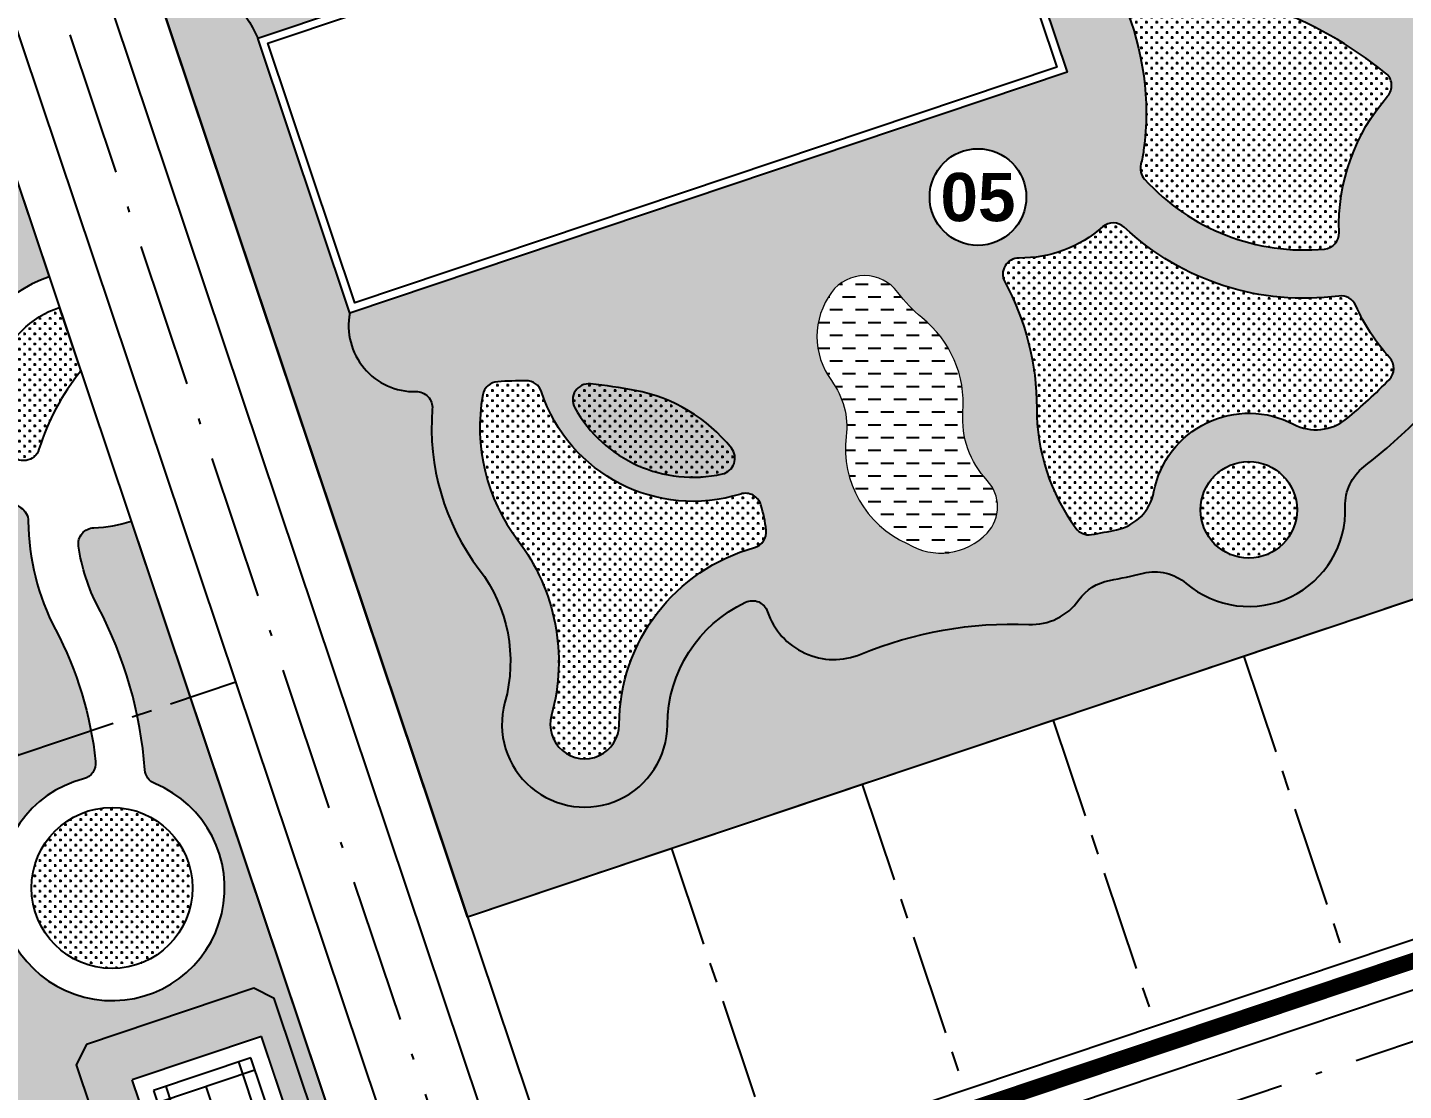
# Model space of a CAD drawing. Header units: metres. Extents: x 566631 to 571261, y 2062953 to 2068466.
# Drawn here: x 568308.9 to 568394.4, y 2066105.5 to 2066171.4 of the extents above; entities that cross this region are included whole.
import ezdxf
from ezdxf.enums import TextEntityAlignment as Align

# ---------------------------------------------------------------- set-up
doc = ezdxf.new("R2010")
doc.units = ezdxf.units.M
for name, pattern in [('ACAD_ISO10W100', [18.5, 12, -3, 0.5, -3]), ('CENTER', [2, 1.25, -0.25, 0.25, -0.25]), ('DOT', [0.25, 0, -0.25])]:
    doc.linetypes.add(name, pattern=pattern)
for name, color, linetype in [('1-sanTT-s', 96, 'CONTINUOUS'), ('bonen', 34, 'CONTINUOUS'), ('BoThamCo', 94, 'CONTINUOUS'), ('ChiaLo', 128, 'CENTER'), ('ghi_chu', 7, 'CONTINUOUS'), ('hacth sdd', 8, 'CONTINUOUS'), ('hatchViaHe+LogDg', 129, 'CONTINUOUS'), ('LogDg', 7, 'CONTINUOUS'), ('nha', 20, 'CONTINUOUS'), ('TimDg', 222, 'CONTINUOUS'), ('TTLL', 170, 'CONTINUOUS'), ('ViaHeS', 32, 'CONTINUOUS')]:
    doc.layers.add(name, color=color, linetype=linetype)
doc.layers.add('datMatNc', color=150, linetype='CONTINUOUS', lineweight=13)
doc.styles.add('ARIALB', font='VHARIALB.TTF', dxfattribs={"width": 0.75})
doc.styles.get("Standard").update_dxf_attribs({"font": 'VHARIALN.TTF'})
doc.linetypes.add('Thong tin', pattern='A,12.7,-5.08,["TTLL",Standard,S=2.54,R=0,X=-2.54,Y=-1.27],-9.08', length=26.86)
pattern_1 = [(0, (568315.8228123774, 2066116.215882798), (0.3175, 0.3175), [0.15875, -0.4762500000000001]), (90, (568315.9021873773, 2066116.136507798), (-0.3175, 0.3175), [0.15875, -0.4762500000000001])]
pattern_2 = [(0, (568298.8248246653, 2065948.283835178), (0.3175, 0.3175), [0.15875, -0.4762500000000001]), (90, (568298.9041996653, 2065948.204460178), (-0.3175, 0.3175), [0.15875, -0.4762500000000001])]

# ---------------------------------------------------------------- blocks, each defined once
blk = doc.blocks.new('nhatre')
at = {"color": 240}
blk.add_wipeout([(0, 3.2585489861958195e-11), (-5.72682454592454, 17.06468518970329), (-29.148342501028296, 9.204538785240878), (-30.13095585487346, 10.165649043141187), (-31.679726466635415, 11.208089421734577), (-33.43674096614461, 11.91259333731022), (-35.86016841100849, 12.248005630702231), (-37.12036549889389, 12.158564450794636), (-38.698956537384554, 11.784369883453422), (-39.607023512558214, 11.423175312895332), (-41.3168657860526, 10.384956505743425), (-42.72197435360165, 9.028776057731207), (-43.640983070902294, 7.692526915817027), (-44.26104730749153, 6.331743787384312), (-44.52949280790493, 5.4362482580925615), (-44.75978875986312, 3.9654140881641027), (-50.2846136521548, 2.111309986135737), (-44.55778910595586, -14.95337520353496)], dxfattribs=at).dxf.layer = 'nha'
at = {"layer": 'nha', "color": 240, "linetype": 'Continuous'}
blk.add_lwpolyline([(-5.726824545999989, 17.06468518963084), (0, 0), (-44.5577891060384, -14.95337520353496), (-50.2846136521548, 2.111309986095876), (-44.75978875986766, 3.965414087986574, -0.6661001627274635), (-29.1483425013721, 9.20453878538683), (-5.726824545999989, 17.06468518963084)], format="xyb", close=True, dxfattribs=at)
at = {"layer": 'nha', "color": 10, "ltscale": 3}
blk.add_lwpolyline([(-6.041765119414777, 16.43158769677393), (-0.6330974926240742, 0.3149405734147877), (-44.24284853262361, -14.32027771067806), (-49.65151615953073, 1.796369412681088), (-44.27830800216179, 3.599591682897881, -0.6947976124291555), (-29.31166633975226, 8.622323124203831)], format="xyb", close=True, dxfattribs=at)
blk = doc.blocks.new('dsl')
at = {"color": 158, "linetype": 'DOT'}
blk.add_wipeout([(0, 1.5), (0.33644860936327353, 1.4617805352900177), (0.7271365341730276, 1.3119727361482205), (1.0179708990035576, 1.1016965319868746), (1.2342348857782783, 0.8524460373446345), (1.3543988210148825, 0.6446734317579512), (1.4417184349149323, 0.4140627419110956), (1.5, 0), (1.4408082852605588, -0.41721874987695173), (1.3263853264506624, -0.7005012247245759), (1.1508682344574481, -0.9620303045958281), (0.9135099182603594, -1.1897477167658508), (0.6119164755800454, -1.3695102143101394), (0.38024214177858096, -1.4510051391553134), (0, -1.5), (-0.4646015835460416, -1.4262346820905236), (-0.7918897030176879, -1.2739351231138016), (-1.1446356684900818, -0.9694375619291122), (-1.3156433532713265, -0.7204738487488953), (-1.4267119241412873, -0.46313398238271475), (-1.493310356047019, -0.14150682114990332), (-1.5, 0), (-1.4614062352338948, 0.3380707260221243), (-1.3372086829040484, 0.6796123441309305), (-1.1726255954709188, 0.9353871992789777), (-0.9171726725762708, 1.1869264040143435), (-0.6270318645983934, 1.362655877601469), (-0.2542087298352414, 1.478302378207502)], dxfattribs=at).dxf.layer = 'ghi_chu'
at = {"layer": 'ghi_chu', "color": 32}
blk.add_circle((0, 0), 1.5, dxfattribs=at)
at = {"layer": 'ghi_chu', "style": 'ARIALB'}
blk.add_attdef('01', text='', height=1.5, dxfattribs=at).set_placement((0, -0.75), align=Align.CENTER)
blk = doc.blocks.new('sanson1')
blk.add_wipeout([(-8.462682296521962, 16.089552186895155), (-1.5543122344752192e-15, 16.089552186895155), (-1.5543122344752192e-15, 0), (-8.462682296521962, 0)]).dxf.layer = '1-sanTT-s'
at = {"layer": '1-sanTT-s', "ltscale": 10}
for p, q in [((-8.462682296521962, 16.08955218689516), (-8.462682296521962, 0)), ((0, 16.08955218689516), (-8.462682296521962, 16.08955218689516)), ((0, 16.08955218689516), (0, 0)), ((-6.623877254314721, 15.04477607086301), (-6.623877254314721, 1.044776116032153)), ((-1.838805042207241, 1.044776116032153), (-1.838805042207241, 15.04477607086301)), ((-1.044775592163205, 14.25074622267857), (-7.417906704358757, 14.25074622267857)), ((-4.231341148260981, 14.25074622267857), (-4.231341148260981, 10.11343280319124)), ((-1.044775592163205, 10.11343280319124), (-7.417906704358757, 10.11343280319124)), ((0, 8.044776093447581), (-8.462682296521962, 8.044776093447581)), ((-1.044775592163205, 5.976119383703917), (-7.417906704358757, 5.976119383703917)), ((-4.231341148260981, 5.976119383703917), (-4.231341148260981, 1.83880596421659)), ((-7.417906704358757, 1.83880596421659), (-1.044775592163205, 1.83880596421659)), ((-8.462682296521962, 0), (0, 0))]:
    blk.add_line(p, q, dxfattribs=at)
at = {"layer": '1-sanTT-s', "color": 20, "ltscale": 10}
for p, q in [((-7.417906704358757, 15.04477607086301), (-7.417906704358757, 1.044776116032153)), ((-1.044775592163205, 15.04477607086301), (-7.417906704358757, 15.04477607086301)), ((-1.044775592163205, 1.044776116032153), (-1.044775592163205, 15.04477607086301)), ((-7.417906704358757, 1.044776116032153), (-1.044775592163205, 1.044776116032153))]:
    blk.add_line(p, q, dxfattribs=at)

msp = doc.modelspace()

# ---------------------------------------------------------------- hatches: boundary and pattern name
at = {"layer": 'hacth sdd'}
h = msp.add_hatch(dxfattribs=at)
h.set_pattern_fill('CROSS', color=64, scale=0.05, style=0)
h.set_pattern_definition(pattern_1)
edge = h.paths.add_edge_path()
edge.add_arc((568374.4880133285, 2066179.915038238), 0.999999999925379, 201.6188771854548, 284.42378129806355, ccw=False)
edge.add_arc((568393.8367259139, 2066187.583110557), 21.81278481597848, 174.6951286511652, 201.6188771869461, ccw=False)
edge.add_arc((568362.6608756605, 2066039.89819789), 149.9999999993187, 68.04193818978592, 86.385488736696, ccw=False)
edge.add_line((568418.7500504754, 2066179.016868342), (568422.2952116318, 2066177.587547868))
edge.add_line((568422.2952116318, 2066177.587547868), (568426.0320557985, 2066173.621650174))
edge.add_line((568426.0320557985, 2066173.621650174), (568434.2603601395, 2066149.103102051))
edge.add_line((568434.2603601395, 2066149.103102051), (568336.2636363328, 2066116.215882798))
edge.add_line((568336.2636363328, 2066116.215882798), (568315.8228123774, 2066177.125069558))
edge.add_line((568315.8228123774, 2066177.125069558), (568318.990510796, 2066183.400460005))
edge.add_arc((568362.6608756612, 2066039.898197889), 149.9999999990693, 92.148045374503, 106.925964897554, ccw=False)
edge.add_arc((568349.3423965086, 2066195.934527059), 9.846460166585176, 258.6155566578858, 321.4094825524702, ccw=False)
edge.add_arc((568344.6647278566, 2066172.703060909), 13.85125287745285, 78.615770872449, 89.99949505888881)
edge.add_arc((568344.6647278557, 2066172.703060909), 13.8512528772257, 89.99949505503636, 90.00050494496362)
edge.add_arc((568344.6647278556, 2066172.703060909), 13.85125287722569, 90.00050494448207, 119.2967448274512)
edge.add_arc((568329.9419140731, 2066198.942299432), 16.23626752430303, 261.5318492058121, 299.2967448275052, ccw=False)
edge.add_arc((568326.9089768719, 2066178.570987017), 4.35958345465691, 81.53184920617153, 145.0893425953785)
edge.add_arc((568316.7063602204, 2066185.69125266), 8.081942551472041, 286.12875255873865, 325.0893425965369, ccw=False)
edge.add_arc((568319.4292059185, 2066176.275543318), 1.719560961607053, 106.1294375398203, 253.871127274707)
edge.add_arc((568317.1188946032, 2066168.286394373), 6.596931041727926, 22.228567689825923, 73.87112726951273, ccw=False)
edge.add_line((568323.2255554398, 2066170.782029081), (568328.952379986, 2066153.717343891))
edge.add_arc((568332.9652271938, 2066152.931076081), 4.089151474593239, 168.9140453128819, 271.2777652626581)
edge.add_arc((568333.0787120268, 2066147.843190084), 0.9999999999690166, -4.595597125722179, 91.27776526718219, ccw=False)
edge.add_arc((568348.5533639737, 2066146.599412506), 14.52455588873749, 175.4047430773319, 217.2691016131653)
edge.add_arc((568329.4589439828, 2066132.069628849), 9.469432689333168, -15.422540864328425, 37.26910161480458, ccw=False)
edge.add_arc((568343.5422691569, 2066128.184473237), 5.139964358086176, 164.5774591382792, 359.7117980665705)
edge.add_arc((568357.1420989688, 2066128.116064528), 8.460037504624259, 115.26933780174741, 179.7117980690453, ccw=False)
edge.add_arc((568353.9576030927, 2066134.862259425), 0.9999999998138417, 18.458390658384985, 115.2693377985058, ccw=False)
edge.add_arc((568359.0301493582, 2066136.555414461), 4.347663002698145, 198.4583906798744, 292.508034392715)
edge.add_arc((568370.0962805636, 2066109.850188786), 24.55957377602217, 87.56829640733389, 112.50820035247821, ccw=False)
edge.add_arc((568371.2920473401, 2066138.007916837), 3.623532993059924, 267.5682964077096, 324.5494564873241)
edge.add_arc((568376.6876863749, 2066134.166267619), 2.999999999957422, 100.3488029838307, 144.5494564870738, ccw=False)
edge.add_arc((568369.5951083755, 2066173.006119623), 36.48213224235558, 280.348802984416, 283.7268595787393)
edge.add_arc((568378.9639645134, 2066134.651676581), 2.999999999960219, 49.56388716645512, 103.72685958206472, ccw=False)
edge.add_arc((568384.8013623592, 2066141.501843469), 6.000000000142632, 229.5638871653588, 361.9665655720671)
edge.add_arc((568393.7960603874, 2066141.81072432), 2.999999999987572, 127.80381038913399, 181.9672172630626, ccw=False)
edge.add_arc((568369.5951083753, 2066173.006119623), 36.48213224231846, 307.8038103902164, 315.4814870023857)
edge.add_arc((568396.3207659562, 2066146.725909116), 0.999999999977422, 35.93881739166562, 135.4814870014953, ccw=False)
edge.add_arc((568387.0234632253, 2066139.986180186), 12.48319572723816, 27.010560487385987, 35.93881739130097, ccw=False)
edge.add_arc((568401.5632922717, 2066147.398012035), 3.836788343122747, 207.0111317779231, 332.9890956245673)
edge.add_arc((568409.0652830085, 2066143.573792803), 4.583693694569495, 77.51633097615138, 152.9894806377173, ccw=False)
edge.add_arc((568411.0995026837, 2066152.761957682), 4.826961092639358, 257.5163309791333, 435.2020956942576)
edge.add_arc((568413.4923890344, 2066161.820060818), 4.541877549947676, 178.5995451841966, 255.2022577865386, ccw=False)
edge.add_arc((568400.445101288, 2066162.139033294), 8.509308640529126, 358.5995451816963, 458.3307213039406)
edge.add_arc((568399.0673284451, 2066171.548002037), 0.9999999999579564, 226.4923816949367, 278.33072132595714, ccw=False)
edge.add_arc((568377.071798381, 2066148.375090998), 30.94975976190595, 46.49318466545847, 88.25805274364552)
edge.add_arc((568377.6563748919, 2066167.596313692), 11.71964973774953, 88.25814576894605, 104.4239110372673)
edge.add_arc((568374.4880051254, 2066179.915036128), 0.9999999998776491, 284.4227460253744, 284.424266598385)
edge = h.paths.add_edge_path(flags=17)
edge.add_arc((568344.8057147624, 2066139.003304279), 10.08586408333813, 38.86668018126034, 79.28303511779063)
edge.add_arc((568340.2034465739, 2066114.68595681), 34.8348895270166, 79.283035116076, 83.9013619175039)
edge.add_arc((568343.7980799875, 2066148.329356756), 0.9999999998546977, 83.9013619154217, 209.1601238855544)
edge.add_arc((568350.2717882212, 2066151.941479504), 8.413253606960518, 209.1601238708515, 282.5295546970318)
edge.add_arc((568351.880043068, 2066144.704778226), 1.00000000003218, 282.5295546959943, 398.866680186918)
h = msp.add_hatch(dxfattribs=at)
h.set_pattern_fill('BRASS', color=57, scale=0.5, angle=90, style=0)
h.set_pattern_definition([(90, (568266.8793983184, 2065944.215789926), (-3.175, 1.944126793646423e-16), []), (90, (568265.2918983183, 2065944.215789926), (-3.175, 1.944126793646423e-16), [1.5875, -0.79375])])
edge = h.paths.add_edge_path()
edge.add_line((568351.3674999999, 2065999.907999998), (568352.8139, 2066008.756))
edge.add_line((568352.8139, 2066008.756), (568350.8340941108, 2066027.838424062))
edge.add_line((568350.8340941108, 2066027.838424062), (568345.1729999994, 2066029.863000001))
edge.add_line((568345.1729999994, 2066029.863000001), (568325.5022999999, 2066028.388))
edge.add_line((568325.5022999999, 2066028.388), (568318.9279, 2066039.339))
edge.add_line((568318.9279, 2066039.339), (568314.9863983076, 2066049.423599376))
edge.add_line((568314.9863983076, 2066049.423599376), (568314.4636000001, 2066054.183000003))
edge.add_line((568314.4636000001, 2066054.183000003), (568313.5623999998, 2066072.149000001))
edge.add_line((568313.5623999998, 2066072.149000001), (568309.5899999994, 2066089.465000002))
edge.add_line((568309.5899999994, 2066089.465000002), (568303.3640622199, 2066109.111034814))
edge.add_line((568303.3640622199, 2066109.111034814), (568305.4579381634, 2066122.428643822))
edge.add_line((568305.4579381634, 2066122.428643822), (568308.3270612455, 2066126.268391711))
edge.add_line((568308.3270612455, 2066126.268391711), (568298.8248246654, 2066158.844744774))
edge.add_line((568298.8248246654, 2066158.844744774), (568299.7726598099, 2066167.626184671))
edge.add_line((568299.7726598099, 2066167.626184671), (568305.1559680107, 2066171.192696628))
edge.add_line((568305.1559680107, 2066171.192696628), (568304.4923737963, 2066173.170062317))
edge.add_line((568304.4923737963, 2066173.170062317), (568298.1814854505, 2066176.260822262))
edge.add_line((568298.1814854505, 2066176.260822262), (568290.1435999983, 2066173.452))
edge.add_line((568290.1435999983, 2066173.452), (568271.6118055442, 2066163.570508606))
edge.add_line((568271.6118055442, 2066163.570508606), (568268.9940249232, 2066159.159125155))
edge.add_line((568268.9940249232, 2066159.159125155), (568269.8847778293, 2066068.284759742))
edge.add_line((568269.8847778293, 2066068.284759742), (568267.9513999998, 2066022.266999998))
edge.add_line((568267.9513999998, 2066022.266999998), (568266.8793983184, 2065974.764369501))
edge.add_arc((568269.8786346917, 2065974.696685114), 2.999999999910792, 178.7072137354958, 278.1529226657059)
edge.add_line((568270.3040815864, 2065971.727005849), (568299.7805802036, 2065975.949914685))
edge.add_arc((568301.4114599662, 2065964.566144167), 11.49999999982594, 50.86864694758958, 98.15292266340992, ccw=False)
edge.add_line((568308.6691142952, 2065973.486707694), (568316.054263965, 2065967.478246088))
edge.add_arc((568295.5435017319, 2065942.267957858), 32.5000000000303, 21.86286711075968, 50.86864695039941, ccw=False)
edge.add_line((568325.7060298783, 2065954.370515266), (568329.7805605613, 2065944.215789926))
edge.add_line((568329.7805605613, 2065944.215789926), (568341.9024460879, 2065948.283835179))
edge.add_line((568341.9024460879, 2065948.283835179), (568342.6188681677, 2065956.87019987))
edge.add_line((568342.6188681677, 2065956.87019987), (568344.3313999998, 2065964.883999999))
edge.add_line((568344.3313999998, 2065964.883999999), (568345.571, 2065976.577))
edge.add_line((568345.571, 2065976.577), (568347.8497000001, 2065978.769000001))
edge.add_line((568347.8497000001, 2065978.769000001), (568349.9137, 2065988.549))
edge.add_line((568349.9137, 2065988.549), (568351.3674999999, 2065999.907999998))
h = msp.add_hatch(dxfattribs=at)
h.set_pattern_fill('CROSS', color=64, scale=0.05, style=0)
h.set_pattern_definition(pattern_1)
edge = h.paths.add_edge_path()
edge.add_arc((568377.0717983808, 2066148.375090998), 25.94975976227697, 51.28836737136308, 87.94397832352973)
edge.add_arc((568377.966912103, 2066173.308788751), 0.9999999999577215, 87.94397831433774, 203.0696503820263)
edge.add_arc((568361.1877053112, 2066166.162353152), 17.23768961059174, -7.785963111052297, 23.069650379623113, ccw=False)
edge.add_arc((568370.5954757694, 2066164.875996879), 7.742382482681267, 345.6568013247453, 352.2140368977917, ccw=False)
edge.add_arc((568379.0653514483, 2066162.710250481), 0.9999999999580567, 165.6568013176908, 222.1819379737871)
edge.add_arc((568388.2530815277, 2066171.035899197), 13.39882294984984, 222.1819379711709, 275.3446042557223)
edge.add_arc((568389.407978846, 2066158.690980293), 0.9999999997863567, 275.3446042544562, 361.9378496704984)
edge.add_arc((568402.609211013, 2066159.137640806), 12.20878633103779, 138.7691759128131, 181.9378496545171, ccw=False)
edge.add_arc((568392.6754053915, 2066167.84347461), 1.000000000238965, 318.769175899653, 411.2883673660833)
h = msp.add_hatch(dxfattribs=at)
h.set_pattern_fill('CROSS', color=64, scale=0.05, style=0)
h.set_pattern_definition(pattern_2)
edge = h.paths.add_edge_path()
edge.add_line((568353.0188965509, 2066028.571633031), (568360.5243906633, 2066006.206901374))
edge.add_arc((568363.7059598555, 2065996.726520713), 9.999999999975753, 108.5514997308705, 288.5514997308706)
edge.add_line((568366.8875290477, 2065987.246140052), (568371.1790113084, 2065974.458461088))
edge.add_line((568371.1790113084, 2065974.458461088), (568366.4388209782, 2065972.867676493))
edge.add_line((568366.4388209782, 2065972.867676493), (568363.7344871651, 2065980.926000054))
edge.add_line((568363.7344871651, 2065980.926000054), (568350.4619542155, 2065976.471803177))
edge.add_line((568350.4619542155, 2065976.471803177), (568357.1432497163, 2065956.563003758))
edge.add_line((568357.1432497163, 2065956.563003758), (568361.4094208578, 2065957.994709882))
edge.add_line((568361.4094208578, 2065957.994709882), (568362.3638915771, 2065955.150595799))
edge.add_line((568362.3638915771, 2065955.150595799), (568341.9024460879, 2065948.283835178))
edge.add_line((568341.9024460879, 2065948.283835178), (568342.6188681676, 2065956.870199869))
edge.add_line((568342.6188681676, 2065956.870199869), (568344.3313999999, 2065964.883999998))
edge.add_line((568344.3313999999, 2065964.883999998), (568345.571, 2065976.577))
edge.add_line((568345.571, 2065976.577), (568347.8497000003, 2065978.769000001))
edge.add_line((568347.8497000003, 2065978.769000001), (568349.9137000002, 2065988.549000002))
edge.add_line((568349.9137000002, 2065988.549000002), (568351.3675000003, 2065999.908000001))
edge.add_line((568351.3675000003, 2065999.908000001), (568352.8139, 2066008.756))
edge.add_line((568352.8139, 2066008.756), (568350.8340941106, 2066027.838424062))
edge.add_line((568350.8340941106, 2066027.838424062), (568345.1729999989, 2066029.863000002))
edge.add_line((568345.1729999989, 2066029.863000002), (568325.5022999995, 2066028.388000001))
edge.add_line((568325.5022999995, 2066028.388000001), (568318.9279000001, 2066039.339))
edge.add_line((568318.9279000001, 2066039.339), (568314.9863983075, 2066049.423599376))
edge.add_line((568314.9863983075, 2066049.423599376), (568314.4636, 2066054.183000007))
edge.add_line((568314.4636, 2066054.183000007), (568313.5623999999, 2066072.149000001))
edge.add_line((568313.5623999999, 2066072.149000001), (568309.5899999989, 2066089.464999999))
edge.add_line((568309.5899999989, 2066089.464999999), (568303.3640622199, 2066109.111034814))
edge.add_line((568303.3640622199, 2066109.111034814), (568305.4579381635, 2066122.428643822))
edge.add_line((568305.4579381635, 2066122.428643822), (568308.3270612456, 2066126.26839171))
edge.add_line((568308.3270612456, 2066126.26839171), (568298.8248246653, 2066158.844744774))
edge.add_line((568298.8248246653, 2066158.844744774), (568299.7726598098, 2066167.626184671))
edge.add_line((568299.7726598098, 2066167.626184671), (568305.1559680107, 2066171.192696628))
edge.add_line((568305.1559680107, 2066171.192696628), (568310.2655463113, 2066155.967270312))
edge.add_arc((568312.8108016651, 2066148.382965783), 8.000000000076302, 108.5514997308164, 237.5042640869356)
edge.add_arc((568307.9756701079, 2066140.792082908), 0.999999999896655, 0.3901498371029106, 57.50426407734108, ccw=False)
edge.add_arc((568323.6349493345, 2066140.898714844), 14.65964227781195, 180.3901498526195, 207.7532025430691)
edge.add_arc((568290.4644585359, 2066123.444508046), 22.82276419224252, 6.119504724278272, 27.753202543186717, ccw=False)
edge.add_arc((568312.1628703312, 2066125.770870561), 0.9999999999792477, -75.42129825631952, 6.119504723686305, ccw=False)
edge.add_arc((568314.1765472866, 2066118.028448128), 6.999999999989777, 104.5787017427212, 427.6885808023829)
edge.add_arc((568317.213671676, 2066125.429520715), 0.99999999981198, 184.2440412697715, 247.6885808031731, ccw=False)
edge.add_arc((568290.464458536, 2066123.444508046), 25.82276419218639, 4.244041282442613, 27.75320254367217)
edge.add_arc((568323.6349493343, 2066140.898714844), 11.65964227745637, 188.1525263400488, 207.7532025417503, ccw=False)
edge.add_arc((568313.0830326614, 2066139.387083932), 0.9999999998407206, 91.73334072930072, 188.152526343838, ccw=False)
edge.add_arc((568312.810801665, 2066148.382965783), 8.00000000010521, 271.733340734301, 288.5514997316069)
edge.add_line((568315.3560570189, 2066140.798661254), (568319.0272458472, 2066129.859321115))
edge.add_line((568319.0272458472, 2066129.859321115), (568343.3850626674, 2066057.278351924))
edge.add_line((568343.3850626674, 2066057.278351924), (568340.5409269022, 2066056.323945433))
edge.add_line((568340.5409269022, 2066056.323945433), (568339.274724728, 2066056.953848002))
edge.add_line((568339.274724728, 2066056.953848002), (568335.1387191284, 2066069.278240504))
edge.add_line((568335.1387191284, 2066069.278240504), (568335.7686073645, 2066070.544414363))
edge.add_line((568335.7686073645, 2066070.544414363), (568336.7166525197, 2066070.862550158))
edge.add_line((568336.7166525197, 2066070.862550158), (568337.346540756, 2066072.128724018))
edge.add_line((568337.346540756, 2066072.128724018), (568324.2451237894, 2066111.16808244))
edge.add_line((568324.2451237894, 2066111.16808244), (568322.9789217165, 2066111.797984708))
edge.add_line((568322.9789217165, 2066111.797984708), (568312.5869549066, 2066108.310749276))
edge.add_line((568312.5869549066, 2066108.310749276), (568311.9570455503, 2066107.044568323))
edge.add_line((568311.9570455503, 2066107.044568323), (568318.3482512657, 2066087.998765726))
edge.add_line((568318.3482512657, 2066087.998765726), (568317.7183419097, 2066086.732584775))
edge.add_line((568317.7183419097, 2066086.732584775), (568312.0654498605, 2066084.835642088))
edge.add_line((568312.0654498605, 2066084.835642088), (568311.4355405044, 2066083.569461137))
edge.add_line((568311.4355405044, 2066083.569461137), (568317.5086103742, 2066065.471703836))
edge.add_line((568317.5086103742, 2066065.471703836), (568318.7747913278, 2066064.841794475))
edge.add_line((568318.7747913278, 2066064.841794475), (568326.2883948521, 2066067.363136639))
edge.add_line((568326.2883948521, 2066067.363136639), (568327.5545758015, 2066066.733227277))
edge.add_line((568327.5545758015, 2066066.733227277), (568328.5089831842, 2066063.889091811))
edge.add_line((568328.5089831842, 2066063.889091811), (568327.8790738231, 2066062.622910861))
edge.add_line((568327.8790738231, 2066062.622910861), (568317.4502115328, 2066059.123294449))
edge.add_line((568317.4502115328, 2066059.123294449), (568316.8203021717, 2066057.8571135))
edge.add_line((568316.8203021717, 2066057.8571135), (568325.0917591713, 2066033.208158939))
edge.add_line((568325.0917591713, 2066033.208158939), (568326.3579403335, 2066032.578248945))
edge.add_line((568326.3579403335, 2066032.578248945), (568344.3716259783, 2066038.623093421))
edge.add_line((568344.3716259783, 2066038.623093421), (568345.0015144264, 2066039.889266649))
edge.add_line((568345.0015144264, 2066039.889266649), (568343.0926074601, 2066045.577392098))
edge.add_line((568343.0926074601, 2066045.577392098), (568343.7224957959, 2066046.843565661))
edge.add_line((568343.7224957959, 2066046.843565661), (568346.5666315616, 2066047.797972151))
edge.add_line((568346.5666315616, 2066047.797972151), (568353.018896551, 2066028.571633031))
h = msp.add_hatch(dxfattribs=at)
h.set_pattern_fill('CROSS', color=64, scale=0.05, style=0)
h.set_pattern_definition(pattern_1)
edge = h.paths.add_edge_path()
edge.add_arc((568384.1926435987, 2066147.794268341), 12.5689979883454, 179.9191604959025, 216.2468459117929)
edge.add_arc((568374.8625110242, 2066140.953921815), 1.000000000022839, 216.2468459065079, 279.3324715481161)
edge.add_arc((568369.5951083753, 2066173.006119623), 33.482132242046, 279.332471548215, 282.0569492425265)
edge.add_arc((568375.962332585, 2066143.196409093), 2.999999999945017, 282.0569492408724, 349.1472803058679)
edge.add_arc((568384.801362359, 2066141.501843469), 5.999999999934727, 62.38338966234818, 169.147280303475, ccw=False)
edge.add_arc((568388.9733387339, 2066149.47646654), 2.999999999908204, 242.3833896653034, 309.473720727596)
edge.add_arc((568369.5951083762, 2066173.006119623), 33.48213224207511, 309.4737207249412, 315.6107736357808)
edge.add_arc((568392.8069774267, 2066150.283926724), 0.9999999999776347, 315.6107736381699, 402.0894317660284)
edge.add_arc((568402.6092110124, 2066159.137640807), 12.20878633095088, 203.8959973263117, 222.0894317595894, ccw=False)
edge.add_arc((568390.5326520449, 2066153.787055807), 1.000000000108166, 23.89599731991621, 97.52846089097898)
edge.add_arc((568388.2530815275, 2066171.035899197), 16.39882294950385, 226.9602333361349, 277.5284608976165, ccw=False)
edge.add_arc((568376.3782839768, 2066158.319444378), 1.000000000010949, 46.96023333731762, 131.4119441937969)
edge.add_arc((568370.5954757696, 2066164.87599688), 7.742382482942236, 269.47668949942704, 311.41194418770107, ccw=False)
edge.add_arc((568370.515628406, 2066156.133979042), 1.000000000060582, 89.4766895033813, 208.5052644897139)
edge.add_arc((568355.2343910309, 2066147.835126016), 16.3892834026451, -0.08083950463827705, 28.50526448773462, ccw=False)
h = msp.add_hatch(dxfattribs=at)
h.set_pattern_fill('DASH', color=152, scale=0.25, style=0)
h.set_pattern_definition([(0, (568357.9744150462, 2066138.849393769), (0.79375, 0.79375), [0.79375, -0.79375])])
edge = h.paths.add_edge_path()
edge.add_arc((568365.6635555935, 2066142.776656997), 3.961037909650564, 238.2756880653081, 316.6993465349723)
edge.add_arc((568366.8149380513, 2066141.691624264), 2.3789577608187, 316.6993465369341, 403.3006534671469)
edge.add_arc((568372.6052474503, 2066147.148260495), 5.577332951287783, 175.7126380411313, 223.3006534667772, ccw=False)
edge.add_arc((568360.1851065963, 2066148.079380556), 6.877661364252014, 355.7126380400841, 411.1921444413114)
edge.add_arc((568369.7912603243, 2066160.023672348), 8.450231376032955, 216.4340669997942, 231.1921444410673, ccw=False)
edge.add_arc((568360.9346104132, 2066153.485854946), 2.558097472472329, 36.43406699939815, 143.5659330006019)
edge.add_arc((568362.5897087741, 2066152.264091528), 4.615293727960387, 143.5659330018909, 216.4340670004346)
edge.add_arc((568354.9704452228, 2066146.639690164), 4.855031914024902, -6.807771484610726, 36.43406699978078, ccw=False)
edge.add_arc((568366.1907087207, 2066145.300211186), 6.444902461614138, 173.1922285161122, 246.1107145866327)
h = msp.add_hatch(dxfattribs=at)
h.set_pattern_fill('CROSS', color=64, scale=0.05, style=0)
h.set_pattern_definition(pattern_2)
edge = h.paths.add_edge_path()
edge.add_arc((568323.6349493347, 2066140.898714845), 14.65964227787308, 141.0696569956655, 162.6873082801578)
edge.add_arc((568308.6847686553, 2066145.558810758), 0.9999999999547267, 214.3905568165038, 342.68730827260697, ccw=False)
edge.add_arc((568312.8108016651, 2066148.382965783), 6.00000000006371, 108.55149973143361, 214.3905568146201, ccw=False)
edge.add_line((568310.9018601497, 2066154.07119418), (568312.2310599828, 2066150.110469257))
h = msp.add_hatch(dxfattribs=at)
h.set_pattern_fill('CROSS', color=64, scale=0.05, style=0)
h.set_pattern_definition(pattern_1)
edge = h.paths.add_edge_path(flags=17)
edge.add_arc((568344.8057147624, 2066139.003304279), 10.08586408333813, 38.86668018126034, 79.28303511779063)
edge.add_arc((568340.2034465739, 2066114.68595681), 34.8348895270166, 79.283035116076, 83.9013619175039)
edge.add_arc((568343.7980799875, 2066148.329356756), 0.9999999998546977, 83.9013619154217, 209.1601238855544)
edge.add_arc((568350.2717882212, 2066151.941479504), 8.413253606960518, 209.1601238708515, 282.5295546970318)
edge.add_arc((568351.880043068, 2066144.704778226), 1.00000000003218, 282.5295546959943, 398.866680186918)
edge = h.paths.add_edge_path()
edge.add_arc((568339.9088928836, 2066148.519564176), 1.000000000040097, 18.27365829388844, 90.49880158211906)
edge.add_arc((568340.2034465749, 2066114.68595681), 34.83488952689963, 90.4988015851558, 93.40345360656816)
edge.add_arc((568338.1947861109, 2066148.461170095), 0.9999999999750727, 93.40345359711361, 169.8109556727199)
edge.add_arc((568348.5533639736, 2066146.599412506), 11.52455588879222, 169.8109556796655, 217.2691016141624)
edge.add_arc((568329.4589439831, 2066132.069628849), 12.46943268921089, -15.422540863139375, 37.2691016161632, ccw=False)
edge.add_arc((568343.5422691569, 2066128.184473237), 2.139964357939904, 164.5774591453675, 359.7117980587046)
edge.add_arc((568357.1420989688, 2066128.116064528), 11.4600375045499, 105.45372994844999, 179.7117980663742, ccw=False)
edge.add_arc((568353.821996191, 2066140.125621229), 1.000000000032803, 285.4537299563831, 367.0954927885061)
edge.add_arc((568344.8057147624, 2066139.003304279), 10.08586408321834, 7.095492791586024, 16.12794370346771)
edge.add_arc((568353.5339936786, 2066141.527204693), 0.9999999999573891, 16.1279436898459, 107.3928336974841)
edge.add_arc((568350.2717882211, 2066151.941479504), 9.913253607039794, 198.2736582903032, 287.392833689893, ccw=False)
h = msp.add_hatch(dxfattribs=at)
h.set_pattern_fill('CROSS', color=64, scale=0.05, style=0)
h.set_pattern_definition(pattern_1)
edge = h.paths.add_edge_path()
edge.add_arc((568384.8013623591, 2066141.501843469), 3, 0, 360)
h = msp.add_hatch(dxfattribs=at)
h.set_pattern_fill('CROSS', color=64, scale=0.05, style=0)
h.set_pattern_definition(pattern_2)
edge = h.paths.add_edge_path()
edge.add_arc((568314.1765472867, 2066118.028448128), 5, 0, 360)
at = {"layer": 'hatchViaHe+LogDg'}
h = msp.add_hatch(dxfattribs=at)
h.set_pattern_fill('PHANTSQR', color=256, angle=322.0000000000001, style=0, pattern_type=2)
h.set_pattern_definition([(322.0000000000001, (568317.7726858172, 2066123.043488254), (0.6156614753256582, 0.788010753606722), [0.18, -0.15, 0.18, -0.15, 0.18, -0.16]), (52.00000000000006, (568318.5469086285, 2066122.540120556), (-0.788010753606722, 0.6156614753256582), [0.18, -0.15, 0.18, -0.15, 0.18, -0.16])])
edge = h.paths.add_edge_path()
edge.add_arc((568399.0673284451, 2066171.548002038), 0.9999999999579564, 226.4923816949367, 278.33072132595714, ccw=False)
edge.add_arc((568377.071798381, 2066148.375090999), 30.94975976190595, 46.49318466545847, 88.25805274364552)
edge.add_arc((568377.6563748919, 2066167.596313692), 11.71964973774953, 88.25814576894605, 104.4239110372673)
edge.add_arc((568374.4880051254, 2066179.915036129), 0.9999999998776491, 284.4227460253744, 284.424266598385)
edge.add_arc((568374.4880133285, 2066179.915038239), 0.999999999925379, 201.6188771854548, 284.42378129806355, ccw=False)
edge.add_arc((568393.836725914, 2066187.583110558), 21.81278481608671, 174.6951286524114, 201.6188771868335, ccw=False)
edge.add_arc((568362.6608756608, 2066039.89819789), 149.9999999992966, 86.38548873682915, 92.14804537441078)
edge.add_arc((568349.3423965084, 2066195.93452706), 9.846460166585176, 258.6155566585498, 321.4094825524702, ccw=False)
edge.add_arc((568344.6647278566, 2066172.703060909), 13.85125287745285, 78.615770872449, 89.99949505888881)
edge.add_arc((568344.6647278557, 2066172.70306091), 13.8512528772257, 89.99949505503636, 90.00050494496362)
edge.add_arc((568344.6647278556, 2066172.70306091), 13.85125287722569, 90.00050494448207, 119.2967448274512)
edge.add_arc((568329.9419140731, 2066198.942299432), 16.23626752430303, 261.5318492058121, 299.2967448275052, ccw=False)
edge.add_arc((568326.9089768719, 2066178.570987018), 4.35958345465691, 81.53184920617153, 145.0893425953785)
edge.add_arc((568316.7063602204, 2066185.691252661), 8.081942551472041, 286.12875255873865, 325.0893425965369, ccw=False)
edge.add_arc((568319.4292059185, 2066176.275543318), 1.719560961607053, 106.1294375398203, 253.871127274707)
edge.add_arc((568317.1188946032, 2066168.286394373), 6.596931041727926, 22.228567689825923, 73.87112726951273, ccw=False)
edge.add_line((568323.2255554398, 2066170.782029081), (568328.952379986, 2066153.717343892))
edge.add_arc((568332.9652271938, 2066152.931076082), 4.089151474593239, 168.9140453128819, 271.2777652626581)
edge.add_arc((568333.0787120268, 2066147.843190084), 0.9999999999690166, -4.595597125722179, 91.27776526718219, ccw=False)
edge.add_arc((568348.5533639737, 2066146.599412506), 14.52455588873749, 175.4047430773319, 217.2691016131653)
edge.add_arc((568329.4589439828, 2066132.06962885), 9.469432689333168, -15.422540864328425, 37.26910161480458, ccw=False)
edge.add_arc((568343.5422691569, 2066128.184473237), 5.139964358086176, 164.5774591382792, 359.7117980665705)
edge.add_arc((568357.1420989688, 2066128.116064529), 8.460037504624259, 115.26933780174741, 179.7117980690453, ccw=False)
edge.add_arc((568353.9576030927, 2066134.862259426), 0.9999999998138417, 18.458390658384985, 115.2693377985058, ccw=False)
edge.add_arc((568359.0301493582, 2066136.555414461), 4.347663002698145, 198.4583906798744, 292.508034392715)
edge.add_arc((568370.0962805636, 2066109.850188787), 24.55957377602217, 87.56829640733389, 112.50820035247821, ccw=False)
edge.add_arc((568371.2920473401, 2066138.007916837), 3.623532993059924, 267.5682964077096, 324.5494564873241)
edge.add_arc((568376.6876863749, 2066134.166267619), 2.999999999957422, 100.3488029838307, 144.5494564870738, ccw=False)
edge.add_arc((568369.5951083755, 2066173.006119623), 36.48213224235558, 280.348802984416, 283.7268595787393)
edge.add_arc((568378.9639645134, 2066134.651676581), 2.999999999960219, 49.56388716645512, 103.72685958206472, ccw=False)
edge.add_arc((568384.8013623592, 2066141.501843469), 6.000000000142632, 229.5638871653588, 361.9665655720671)
edge.add_arc((568393.7960603874, 2066141.81072432), 2.999999999987572, 127.80381038913399, 181.9672172630626, ccw=False)
edge.add_arc((568369.5951083753, 2066173.006119623), 36.48213224231846, 307.8038103902164, 315.4814870023857)
edge.add_arc((568396.3207659562, 2066146.725909116), 0.999999999977422, 35.93881739166562, 135.4814870014953, ccw=False)
edge.add_arc((568387.0234632253, 2066139.986180187), 12.48319572723816, 27.010560487385987, 35.93881739130097, ccw=False)
edge.add_arc((568401.5632922717, 2066147.398012036), 3.836788343122747, 207.0111317779231, 332.9890956245673)
edge.add_arc((568409.0652830085, 2066143.573792804), 4.583693694569495, 77.51633097615138, 152.9894806377173, ccw=False)
edge.add_arc((568411.0995026837, 2066152.761957682), 4.826961092639358, 257.5163309791333, 435.2020956942576)
edge.add_arc((568413.4923890344, 2066161.820060818), 4.541877549947676, 178.5995451841966, 255.2022577865386, ccw=False)
edge.add_arc((568400.445101288, 2066162.139033295), 8.509308640529126, 358.5995451816963, 458.3307213039406)
edge = h.paths.add_edge_path(flags=16)
edge.add_arc((568344.8057147624, 2066139.003304279), 10.08586408333813, 38.86668018126034, 79.28303511779063)
edge.add_arc((568340.2034465739, 2066114.68595681), 34.8348895270166, 79.283035116076, 83.9013619175039)
edge.add_arc((568343.7980799875, 2066148.329356756), 0.9999999998546977, 83.9013619154217, 209.1601238855544)
edge.add_arc((568350.2717882212, 2066151.941479504), 8.413253606960518, 209.1601238708515, 282.5295546970318)
edge.add_arc((568351.880043068, 2066144.704778226), 1.00000000003218, 282.5295546959943, 398.866680186918)
edge = h.paths.add_edge_path(flags=16)
edge.add_arc((568339.9088928836, 2066148.519564176), 1.000000000040097, 18.27365829388844, 90.49880158211906)
edge.add_arc((568340.2034465749, 2066114.68595681), 34.83488952689963, 90.4988015851558, 93.40345360656816)
edge.add_arc((568338.1947861109, 2066148.461170095), 0.9999999999750727, 93.40345359711361, 169.8109556727199)
edge.add_arc((568348.5533639736, 2066146.599412506), 11.52455588879222, 169.8109556796655, 217.2691016141624)
edge.add_arc((568329.4589439831, 2066132.069628849), 12.46943268921089, -15.422540863139375, 37.2691016161632, ccw=False)
edge.add_arc((568343.5422691569, 2066128.184473237), 2.139964357939904, 164.5774591453675, 359.7117980587046)
edge.add_arc((568357.1420989688, 2066128.116064528), 11.4600375045499, 105.45372994844999, 179.7117980663742, ccw=False)
edge.add_arc((568353.821996191, 2066140.125621229), 1.000000000032803, 285.4537299563831, 367.0954927885061)
edge.add_arc((568344.8057147624, 2066139.003304279), 10.08586408321834, 7.095492791586024, 16.12794370346771)
edge.add_arc((568353.5339936786, 2066141.527204693), 0.9999999999573891, 16.1279436898459, 107.3928336974841)
edge.add_arc((568350.2717882211, 2066151.941479504), 9.913253607039794, 198.2736582903032, 287.392833689893, ccw=False)
edge = h.paths.add_edge_path(flags=16)
edge.add_arc((568384.1926435987, 2066147.794268341), 12.5689979883454, 179.9191604959025, 216.2468459117929)
edge.add_arc((568374.8625110242, 2066140.953921815), 1.000000000022839, 216.2468459065079, 279.3324715481161)
edge.add_arc((568369.5951083753, 2066173.006119623), 33.482132242046, 279.332471548215, 282.0569492425265)
edge.add_arc((568375.962332585, 2066143.196409093), 2.999999999945017, 282.0569492408724, 349.1472803058679)
edge.add_arc((568384.801362359, 2066141.501843469), 5.999999999934727, 62.38338966234818, 169.147280303475, ccw=False)
edge.add_arc((568388.9733387339, 2066149.47646654), 2.999999999908204, 242.3833896653034, 309.473720727596)
edge.add_arc((568369.5951083762, 2066173.006119623), 33.48213224207511, 309.4737207249412, 315.6107736357808)
edge.add_arc((568392.8069774267, 2066150.283926724), 0.9999999999776347, 315.6107736381699, 402.0894317660284)
edge.add_arc((568402.6092110124, 2066159.137640807), 12.20878633095088, 203.8959973263117, 222.0894317595894, ccw=False)
edge.add_arc((568390.5326520449, 2066153.787055807), 1.000000000108166, 23.89599731991621, 97.52846089097898)
edge.add_arc((568388.2530815275, 2066171.035899197), 16.39882294950385, 226.9602333361349, 277.5284608976165, ccw=False)
edge.add_arc((568376.3782839768, 2066158.319444378), 1.000000000010949, 46.96023333731762, 131.4119441937969)
edge.add_arc((568370.5954757696, 2066164.87599688), 7.742382482942236, 269.47668949942704, 311.41194418770107, ccw=False)
edge.add_arc((568370.515628406, 2066156.133979042), 1.000000000060582, 89.4766895033813, 208.5052644897139)
edge.add_arc((568355.2343910309, 2066147.835126016), 16.3892834026451, -0.08083950463827705, 28.50526448773462, ccw=False)
edge = h.paths.add_edge_path(flags=16)
edge.add_arc((568384.8013623591, 2066141.501843469), 3, 0, 360)
edge = h.paths.add_edge_path(flags=16)
edge.add_arc((568377.0717983808, 2066148.375090998), 25.94975976227697, 51.28836737136308, 87.94397832352973)
edge.add_arc((568377.966912103, 2066173.308788751), 0.9999999999577215, 87.94397831433774, 203.0696503820263)
edge.add_arc((568361.1877053112, 2066166.162353152), 17.23768961059174, -7.785963111052297, 23.069650379623113, ccw=False)
edge.add_arc((568370.5954757694, 2066164.875996879), 7.742382482681267, 345.6568013247453, 352.2140368977917, ccw=False)
edge.add_arc((568379.0653514483, 2066162.710250481), 0.9999999999580567, 165.6568013176908, 222.1819379737871)
edge.add_arc((568388.2530815277, 2066171.035899197), 13.39882294984984, 222.1819379711709, 275.3446042557223)
edge.add_arc((568389.407978846, 2066158.690980293), 0.9999999997863567, 275.3446042544562, 361.9378496704984)
edge.add_arc((568402.609211013, 2066159.137640806), 12.20878633103779, 138.7691759128131, 181.9378496545171, ccw=False)
edge.add_arc((568392.6754053915, 2066167.84347461), 1.000000000238965, 318.769175899653, 411.2883673660833)
edge = h.paths.add_edge_path(flags=16)
edge.add_arc((568365.6635555935, 2066142.776656997), 3.961037909650564, 238.2756880653081, 316.6993465349723)
edge.add_arc((568366.8149380513, 2066141.691624264), 2.3789577608187, 316.6993465369341, 403.3006534671469)
edge.add_arc((568372.6052474503, 2066147.148260495), 5.577332951287783, 175.7126380411313, 223.3006534667772, ccw=False)
edge.add_arc((568360.1851065963, 2066148.079380556), 6.877661364252014, 355.7126380400841, 411.1921444413114)
edge.add_arc((568369.7912603243, 2066160.023672348), 8.450231376032955, 216.4340669997942, 231.1921444410673, ccw=False)
edge.add_arc((568360.9346104132, 2066153.485854946), 2.558097472472329, 36.43406699939815, 143.5659330006019)
edge.add_arc((568362.5897087741, 2066152.264091528), 4.615293727960387, 143.5659330018909, 216.4340670004346)
edge.add_arc((568354.9704452228, 2066146.639690164), 4.855031914024902, -6.807771484610726, 36.43406699978078, ccw=False)
edge.add_arc((568366.1907087207, 2066145.300211186), 6.444902461614138, 173.1922285161122, 246.1107145866327)
h = msp.add_hatch(dxfattribs=at)
h.set_pattern_fill('PHANTSQR', color=256, angle=322.0000000000001, style=0, pattern_type=2)
h.set_pattern_definition([(322.0000000000001, (568311.4985813649, 2066032.528996027), (0.6156614753256582, 0.788010753606722), [0.18, -0.15, 0.18, -0.15, 0.18, -0.16]), (52.00000000000006, (568312.2728041762, 2066032.02562833), (-0.788010753606722, 0.6156614753256582), [0.18, -0.15, 0.18, -0.15, 0.18, -0.16])])
h.paths.add_polyline_path([(568343.3850626673, 2066057.278351923), (568340.5409269023, 2066056.323945433), (568339.2747247281, 2066056.953848002), (568335.1387191284, 2066069.278240504), (568335.7686073646, 2066070.544414364), (568336.7166525199, 2066070.862550158), (568337.3465407562, 2066072.128724018), (568324.2451237895, 2066111.16808244), (568322.978921717, 2066111.797984708), (568312.5869549066, 2066108.310749276), (568311.9570455502, 2066107.044568323), (568318.3482512657, 2066087.998765726), (568317.7183419095, 2066086.732584774), (568312.0654498606, 2066084.835642089), (568311.4355405045, 2066083.569461137), (568317.5086103743, 2066065.471703836), (568318.7747913277, 2066064.841794476), (568326.2883948525, 2066067.363136639), (568327.5545758016, 2066066.733227277), (568328.5089831841, 2066063.88909181), (568327.879073823, 2066062.622910861), (568317.4502115329, 2066059.123294449), (568316.8203021716, 2066057.8571135), (568325.0917591716, 2066033.208158939), (568326.3579403332, 2066032.578248945), (568344.3716259784, 2066038.623093421), (568345.0015144264, 2066039.889266649), (568343.0926074602, 2066045.577392098), (568343.722495796, 2066046.843565661), (568346.5666315615, 2066047.797972151)])

# ---------------------------------------------------------------- linework, layer by layer
at = {"layer": 'bonen'}
for points in [[(568398.3788774265, 2066170.8227192, 0.1842780475712122), (568378.0126101554, 2066179.310548043, 0.0706536729639523)], [(568318.9515139848, 2066174.623665503, -0.22922602466781), (568323.2255554398, 2066170.782029081), (568328.952379986, 2066153.717343892, 0.4789250955472893), (568333.0564126644, 2066148.842941422, -0.4445667539534301), (568334.0754970652, 2066147.763067757, 0.184726934170423), (568336.9947200484, 2066137.803932168, -0.2340491289412243), (568338.5873905125, 2066129.551371632, 1.141630679419727), (568348.6821684904, 2066128.158618952, -0.2888358820728306), (568353.530729116, 2066135.766570549, -0.4494752342718213), (568354.9061569307, 2066135.178875307, 0.4350699637466576), (568360.694491193, 2066132.538930944, -0.1092524557031544), (568371.1383062922, 2066134.387646814, 0.253880141476358), (568374.2438369789, 2066135.906267656, -0.1952890603364213), (568376.148765785, 2066137.117464765, 0.01474061997609119), (568378.2520838012, 2066137.56599054, -0.2408309752565422), (568380.9097637952, 2066136.935065544, 0.6519084520662423), (568390.7978284921, 2066141.707741302, -0.2408329808907097), (568391.9571815855, 2066144.18106707, 0.03351272157281711), (568395.607742017, 2066147.427048804, -0.4638805302441449)], [(568393.3008064841, 2066168.623778059, 0.1613181810023722), (568378.0027887501, 2066174.308144977, 0.549332392305761), (568377.0468829134, 2066172.916938919, -0.1354524083232006), (568378.2664816902, 2066163.827114297, -0.02861914736491204), (568378.0965222195, 2066162.957980022, 0.2517631791751994), (568378.3243351344, 2066162.038763458, 0.2362179877175431), (568389.5011245682, 2066157.695327807, 0.396903704846265), (568390.4074069415, 2066158.724795703, -0.19061854537351), (568393.4274658286, 2066167.184380459, 0.4271509715765602), (568393.300806484, 2066168.623778059)], [(568371.6236581207, 2066147.81200213, 0.159850438034107), (568374.05603387, 2066140.362656562, 0.2824325404611391), (568375.0246741055, 2066139.967157844, 0.01188833656289513), (568376.5889840435, 2066140.262587703, 0.3013957354777143), (568378.908675843, 2066142.631553885, -0.5027502071510915), (568387.5826799424, 2066146.818258849, 0.3013957354660574), (568390.8805114544, 2066147.160717803, 0.02678434720167766), (568393.5215816553, 2066149.584397742, 0.396325074957652), (568393.5490769156, 2066150.954216473, -0.07955100818482351), (568391.4469343012, 2066154.192133523, 0.3328130556678202), (568390.4016333822, 2066154.778435709, -0.2242973159178051), (568377.0607897753, 2066159.050324556, 0.3861271347793875), (568375.7168157536, 2066159.06941757, -0.1850468513151526), (568370.5247617702, 2066157.133937332, 0.5717125103994554), (568369.6368551396, 2066155.656739536, -0.1253812979572005), (568371.6236581206, 2066147.81200213)], [(568340.8584626188, 2066148.833120101, 0.3260061281384541), (568339.9001872636, 2066149.519526282, 0.01267461399217899), (568338.1354195669, 2066149.459406346, 0.3463177068528708), (568337.2105566602, 2066148.638066642, 0.2100866948497088), (568339.3821205335, 2066139.620610159, -0.2340491289430953), (568341.4793630823, 2066128.75356548, 1.141630679260947), (568345.6822064428, 2066128.173709106, -0.3358478906532361), (568354.0884562862, 2066139.161775278, 0.3721041081573438), (568354.8143378492, 2066140.249144643, 0.03943192019228575), (568354.4946374695, 2066141.804987895, 0.4206944999079553), (568353.2350722409, 2066142.481482417, -0.4097179648222575), (568340.8584626187, 2066148.833120101)], [(568352.6586512709, 2066145.332288597, 0.1782007572427683), (568346.6812573578, 2066148.913248491, 0.0201539802239376), (568343.9043204235, 2066149.323697226, 0.6083607662256324), (568342.9248185861, 2066147.842104742, 0.3315387208840125), (568352.0969862527, 2066143.728593994, 0.556233582931074), (568352.6586512708, 2066145.332288597)]]:
    msp.add_lwpolyline(points, format="xyb", dxfattribs=at)
msp.add_lwpolyline([(568337.3465407562, 2066072.128724018), (568324.2451237895, 2066111.16808244), (568322.978921717, 2066111.797984708), (568312.5869549066, 2066108.310749276), (568311.9570455502, 2066107.044568323), (568318.3482512657, 2066087.998765726)], dxfattribs=at)
msp.add_circle((568384.8013623591, 2066141.501843469), 3, dxfattribs=at)
at = {"layer": 'BoThamCo'}
for points in [[(568398.3788774265, 2066170.8227192, 0.1842780475712122), (568378.0126101554, 2066179.310548042, 0.0706536729639523), (568374.7370795137, 2066178.946551772, 6.634751388073133e-06), (568374.7371052162, 2066178.946558382, -0.3778929655392122), (568373.5583581788, 2066179.546607373, -0.1180204423478092), (568372.1173687205, 2066189.599816915, -0.08021019284736235), (568418.7500504754, 2066179.016868342)], [(568318.9515139848, 2066174.623665502, -0.22922602466781), (568323.2255554398, 2066170.782029081), (568328.952379986, 2066153.717343891, 0.4789250955472893), (568333.0564126644, 2066148.842941422, -0.4445667539534301), (568334.0754970652, 2066147.763067757, 0.184726934170423), (568336.9947200484, 2066137.803932168, -0.2340491289412243), (568338.5873905125, 2066129.551371632, 1.141630679419727), (568348.6821684904, 2066128.158618952, -0.2888358820728306), (568353.530729116, 2066135.766570549, -0.4494752342718213), (568354.9061569307, 2066135.178875306, 0.4350699637466576), (568360.694491193, 2066132.538930944, -0.1092524557031544), (568371.1383062922, 2066134.387646813, 0.253880141476358), (568374.2438369789, 2066135.906267656, -0.1952890603364213), (568376.148765785, 2066137.117464765, 0.01474061997609119), (568378.2520838012, 2066137.56599054, -0.2408309752565422), (568380.9097637952, 2066136.935065543, 0.6519084520662423), (568390.7978284921, 2066141.707741301, -0.2408329808907097), (568391.9571815855, 2066144.18106707, 0.03351272157281711), (568395.607742017, 2066147.427048804, -0.4638805302441449)], [(568393.3008064841, 2066168.623778059, 0.1613181810023722), (568378.0027887501, 2066174.308144977, 0.549332392305761), (568377.0468829134, 2066172.916938919, -0.1354524083232006), (568378.2664816902, 2066163.827114297, -0.02861914736491204), (568378.0965222195, 2066162.957980022, 0.2517631791751994), (568378.3243351344, 2066162.038763458, 0.2362179877175431), (568389.5011245682, 2066157.695327807, 0.396903704846265), (568390.4074069415, 2066158.724795703, -0.19061854537351), (568393.4274658286, 2066167.184380459, 0.4271509715765602), (568393.300806484, 2066168.623778059)], [(568309.5899999989, 2066089.464999999), (568303.3640622199, 2066109.111034814), (568305.4579381635, 2066122.428643822), (568308.3270612456, 2066126.26839171), (568298.8248246653, 2066158.844744774), (568299.7726598098, 2066167.626184671), (568305.1559680107, 2066171.192696628), (568310.2655463113, 2066155.967270312, 0.6306648939665448), (568308.5129069476, 2066141.635514339, -0.2544977462774117), (568308.975646924, 2066140.798892255, 0.1199644096143283), (568310.6617286936, 2066134.072247389, -0.0946761815430523), (568313.1571720431, 2066125.87747312, -0.3716026747166615), (568312.4145799506, 2066124.803067757, 6.158840462936293), (568316.8340311274, 2066124.504386642, -0.2841242688285508), (568316.2164137891, 2066125.355515939, 0.1029393722314762), (568313.3166135254, 2066135.469239347, -0.08573321395024301), (568312.0931385921, 2066139.245275147, -0.4474220846587038), (568313.0527847729, 2066140.38662636, 0.07351507091704852), (568315.3560570189, 2066140.798661254), (568319.0272458472, 2066129.859321115), (568343.3850626674, 2066057.278351924)], [(568371.6236581207, 2066147.81200213, 0.159850438034107), (568374.05603387, 2066140.362656562, 0.2824325404611391), (568375.0246741055, 2066139.967157844, 0.01188833656289513), (568376.5889840435, 2066140.262587703, 0.3013957354777143), (568378.908675843, 2066142.631553885, -0.5027502071510915), (568387.5826799424, 2066146.818258849, 0.3013957354660574), (568390.8805114544, 2066147.160717803, 0.02678434720167766), (568393.5215816553, 2066149.584397742, 0.396325074957652), (568393.5490769156, 2066150.954216473, -0.07955100818482351), (568391.4469343012, 2066154.192133523, 0.3328130556678202), (568390.4016333822, 2066154.778435709, -0.2242973159178051), (568377.0607897753, 2066159.050324556, 0.3861271347793875), (568375.7168157536, 2066159.06941757, -0.1850468513151526), (568370.5247617702, 2066157.133937332, 0.5717125103994554), (568369.6368551396, 2066155.656739536, -0.1253812979572005), (568371.6236581206, 2066147.81200213)], [(568312.2310599827, 2066150.110469257, 0.09460553820000046), (568309.6394635591, 2066145.2612244, -0.626671211896879), (568307.8595620535, 2066144.993979753, -0.4977051020054821), (568310.9018601497, 2066154.07119418), (568312.2310599828, 2066150.110469257)], [(568340.8584626188, 2066148.833120101, 0.3260061281384541), (568339.9001872636, 2066149.519526282, 0.01267461399217899), (568338.1354195669, 2066149.459406346, 0.3463177068528708), (568337.2105566602, 2066148.638066642, 0.2100866948497088), (568339.3821205335, 2066139.620610159, -0.2340491289430953), (568341.4793630823, 2066128.75356548, 1.141630679260947), (568345.6822064428, 2066128.173709106, -0.3358478906532361), (568354.0884562862, 2066139.161775278, 0.3721041081573438), (568354.8143378492, 2066140.249144643, 0.03943192019228575), (568354.4946374695, 2066141.804987895, 0.4206944999079553), (568353.2350722409, 2066142.481482417, -0.4097179648222575), (568340.8584626187, 2066148.833120101)], [(568352.6586512709, 2066145.332288597, 0.1782007572427683), (568346.6812573578, 2066148.913248491, 0.0201539802239376), (568343.9043204235, 2066149.323697226, 0.6083607662256324), (568342.9248185861, 2066147.842104742, 0.3315387208840125), (568352.0969862527, 2066143.728593994, 0.556233582931074), (568352.6586512708, 2066145.332288597)]]:
    msp.add_lwpolyline(points, format="xyb", dxfattribs=at)
for points in [[(568434.2603601395, 2066149.103102051), (568336.2636363328, 2066116.215882798), (568315.8228123774, 2066177.125069558)], [(568337.346540756, 2066072.128724018), (568324.2451237894, 2066111.16808244), (568322.9789217165, 2066111.797984708), (568312.5869549066, 2066108.310749276), (568311.9570455503, 2066107.044568323), (568318.3482512657, 2066087.998765726)]]:
    msp.add_lwpolyline(points, dxfattribs=at)
for centre, radius in [((568384.8013623591, 2066141.501843469), 3), ((568314.1765472867, 2066118.028448128), 5)]:
    msp.add_circle(centre, radius, dxfattribs=at)
at = {"layer": 'ChiaLo', "ltscale": 5}
for points in [[(568465.4930266943, 2066159.584631566), (568336.2636363329, 2066116.215882798)], [(568384.4883616703, 2066132.399863793), (568390.8515000545, 2066113.439102472)], [(568308.3270612456, 2066126.268391711), (568321.8713600457, 2066130.813791873)], [(568372.6378858441, 2066128.422902302), (568379.0010242284, 2066109.462140981)], [(568360.7874100182, 2066124.445940812), (568367.1505484022, 2066105.485179491)], [(568348.9369341921, 2066120.468979322), (568355.3000725762, 2066101.508218001)]]:
    msp.add_lwpolyline(points, dxfattribs=at)
at = {"layer": 'datMatNc'}
msp.add_lwpolyline([(568363.5807126407, 2066139.407445434, 0.3562003056289104), (568368.5462600933, 2066140.060071625, 0.3969444216723437), (568368.5462600933, 2066143.323176903, -0.2106784383696884), (568367.0435218413, 2066147.565215049, 0.2469171015401425), (568364.4954102677, 2066153.438812252, -0.06448341472385857), (568362.9927042496, 2066155.005102272, 0.5047632559548042), (568358.8765165767, 2066155.005102272, 0.3291127305771377), (568358.8765165767, 2066149.523080783, -0.1909494067065984), (568359.7912464377, 2066146.06418123, 0.3293562476529825), (568363.5807126407, 2066139.407445434, 0.2115469499529631)], format="xyb", dxfattribs=at)
at = {"layer": 'TimDg', "linetype": 'ACAD_ISO10W100', "ltscale": 0.75}
msp.add_lwpolyline([(568338.8474878361, 2066089.657951565), (568682.1622560618, 2066204.872701785, 0.05082929117719046), (568687.7039373681, 2066207.383150169), (568920.2160115128, 2066342.657879992)], format="xyb", dxfattribs=at)
msp.add_lwpolyline([(568307.1343328746, 2066184.156220446), (568387.5254964775, 2065944.608127454)], dxfattribs=at)

# ---------------------------------------------------------------- next in the draw order: block references
at = {"layer": '1-sanTT-s', "rotation": 198.5502232471124}
msp.add_blockref('sanson1', (568315.4374526085, 2066106.102885409, 0.0006186159769930771), dxfattribs=at)
at = {"layer": 'nha', "color": 240}
msp.add_blockref('nhatre', (568373.510169092, 2066168.670719095), dxfattribs=at)

# ---------------------------------------------------------------- next in the draw order: block references
at = {"layer": 'ghi_chu', "xscale": 2, "yscale": 2, "zscale": 2}
msp.add_blockref('dsl', (568367.9750789012, 2066160.923159862), dxfattribs=at).add_auto_attribs({'01': '05'})

# ---------------------------------------------------------------- next in the draw order: linework, layer by layer
at = {"layer": 'LogDg'}
for points in [[(568422.859921314, 2066178.977195278, -0.2193631504539343), (568427.4528031863, 2066174.102788207), (568432.6599265059, 2066158.586699059, 0.4142135623759975), (568442.7894863884, 2066153.547649884), (568465.6706953787, 2066161.226471253, -0.4281041090886646), (568475.9118810387, 2066155.826807821), (568478.2356492653, 2066147.640768317, -0.4004581229564053), (568473.084974313, 2066137.871822692), (568348.3214358054, 2066096.001791875, -0.4142135623725056), (568338.191875923, 2066101.040841049), (568313.1488570473, 2066175.663562573, -0.4208281564769345), (568317.7080974542, 2066184.575417006, -0.1728137847488067), (568419.3109422235, 2066180.408055046), (568422.859921314, 2066178.977195278)], [(568307.5114799796, 2066173.603095214, 0.4178495740815646), (568298.5660109784, 2066177.984142028), (568289.5397449452, 2066174.829932238), (568218.0871303951, 2066136.730092668, 0.0071825281807716), (568214.2764170027, 2066134.627299105), (568168.3951062838, 2066108.442795665, 0.3983409687927469), (568165.206616152, 2066097.91371037, -0.0869340505151516), (568180.7357652984, 2066046.00158992), (568195.5077936664, 2065920.579411009), (568197.502560353, 2065908.216961894, 0.4630470927238416), (568213.1672127853, 2065898.752063298), (568373.2791947199, 2065952.484858136, 0.4142135623744509), (568378.3182438948, 2065962.614418018), (568307.5114799798, 2066173.603095214)]]:
    msp.add_lwpolyline(points, format="xyb", dxfattribs=at)
at = {"layer": 'TTLL', "color": 170, "linetype": 'Thong tin', "const_width": 1}
msp.add_lwpolyline([(568665.1604684712, 2066204.156388558), (568354.2504053658, 2066099.816498239)], dxfattribs=at)
at = {"layer": 'ViaHeS'}
msp.add_lwpolyline([(568472.4394301514, 2066146.087789345), (568469.1563813031, 2066157.653128459), (568465.4930266936, 2066159.584631567), (568434.2603601395, 2066149.103102052), (568426.0320557986, 2066173.621650174), (568422.2952116319, 2066177.587547869), (568418.7500504752, 2066179.016868342, 0.1713105021006426), (568318.9905107958, 2066183.400460005), (568315.8228123771, 2066177.125069558), (568341.035990121, 2066101.995311807), (568347.3669650477, 2066098.845906073), (568469.0646405064, 2066139.687048307)], format="xyb", close=True, dxfattribs=at)
msp.add_lwpolyline([(568329.7805605612, 2065944.215789926), (568325.7060298783, 2065954.370515266, 0.1272416955386747), (568316.054263965, 2065967.478246088), (568308.6691142952, 2065973.486707694, 0.2092946848014792), (568299.7805802036, 2065975.949914685), (568270.3040815864, 2065971.727005849, -0.463366521761431), (568266.8793983184, 2065974.764369501), (568267.9513999999, 2066022.267), (568269.8847778293, 2066068.284759742), (568268.9940249232, 2066159.159125155), (568271.6118055445, 2066163.570508606), (568290.1435999986, 2066173.451999999), (568298.1814854506, 2066176.260822262), (568304.4923737962, 2066173.170062317), (568374.5196589387, 2065964.504061458), (568371.3702532044, 2065958.173086532), (568329.7805605611, 2065944.215789926)], format="xyb", dxfattribs=at)

doc.saveas('drawing.dxf')
